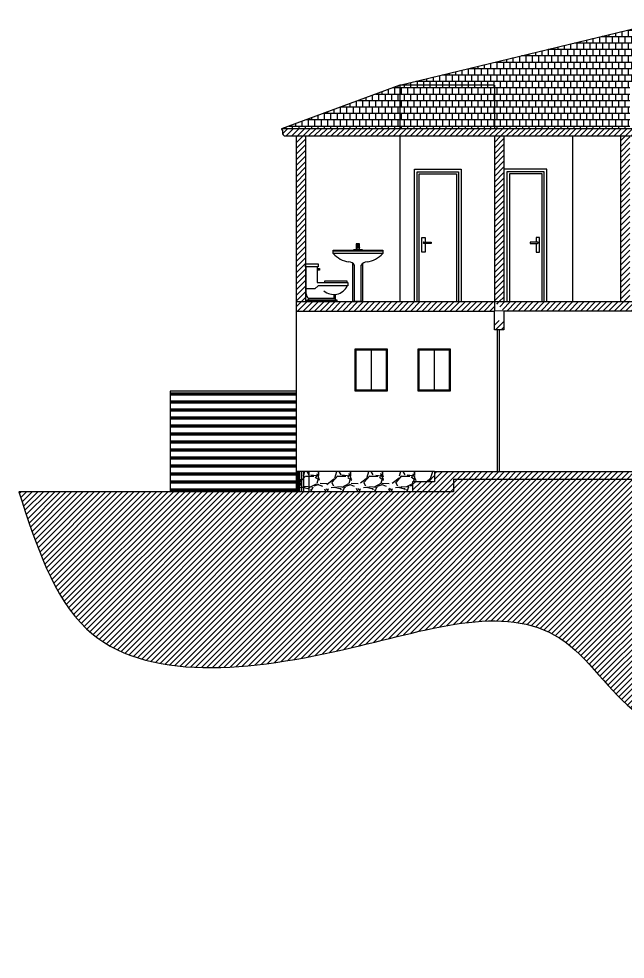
# Model space of a CAD drawing. Header units: millimetres. Extents: x -54.3 to 12.1, y 152.8 to 185.4.
# Drawn here: x -11.7 to -2.07, y 152.83 to 167.76 of the extents above; entities that cross this region are included whole.
import ezdxf

# ---------------------------------------------------------------- set-up
doc = ezdxf.new("R2010")
doc.units = ezdxf.units.MM
doc.header["$LTSCALE"] = 2
for name, color, linetype in [('MUROS', 30, 'Continuous'), ('PISO EXTERIOR', 55, 'Continuous'), ('PISO INTERIOR', 41, 'Continuous'), ('PUERTAS', 47, 'Continuous'), ('teja', 22, 'Continuous'), ('VENTANAS', 170, 'Continuous')]:
    doc.layers.add(name, color=color, linetype=linetype)
pattern_1 = [(44.99999999999996, (-179.6608391449199, 34.28022411355022), (-0.04490128060534574, 0.04490128060534579), [])]
pattern_2 = [(359.9999999999999, (-179.6608391449199, 34.28022411355022), (4.976800221934141e-17, 0.1016), []), (90, (-179.6608391449199, 34.28022411355022), (-0.05079999999999994, 0.1016), [0.1016, -0.1016])]

# ---------------------------------------------------------------- blocks, each defined once
blk = doc.blocks.new('w.c. lado')
for p, q in [((-0.2624999999999886, 0.549999999999983), (-0.2624999999999886, 0.5999999999999943)), ((-0.2624999999999886, 0.5999999999999943), (-0.06249999999997158, 0.5999999999999943)), ((-0.06249999999997158, 0.5999999999999943), (-0.06249999999997158, 0.549999999999983)), ((-0.06249999999997158, 0.549999999999983), (-0.2624999999999886, 0.549999999999983)), ((-0.2499999999999716, 0.125), (-0.2499999999999716, 0.549999999999983)), ((-0.07499999999998863, 0.549999999999983), (-0.07499999999998863, 0.2999999999999829)), ((-0.07499999999998863, 0.5249999999999773), (-0.03749999999999432, 0.5249999999999773)), ((-0.03749999999999432, 0.5), (-0.07499999999998863, 0.5)), ((-0.03749999999999432, 0.5249999999999773), (-0.03749999999999432, 0.5)), ((-0.07499999999998863, 0.2999999999999829), (0.4125000000000227, 0.2999999999999829)), ((0.03750000000002274, 0.3249999999999886), (0.03750000000002274, 0.2999999999999829)), ((0.4000000000000057, 0.3249999999999886), (0.03750000000002274, 0.3249999999999886)), ((0.4000000000000057, 0.2999999999999829), (0.4000000000000057, 0.3249999999999886)), ((0.4125000000000227, 0.2999999999999829), (0.4125000000000227, 0.25)), ((-0.1124999999999829, 0.1999999999999886), (-0.2499999999999716, 0.1999999999999886)), ((-0.06249999999997158, 0.25), (-0.1124999999999829, 0.1999999999999886)), ((0.4125000000000227, 0.25), (-0.06249999999997158, 0.25)), ((-0.2374999999999829, 0), (-0.2374999999999829, 0.02499999999997726)), ((-0.2374999999999829, 0.02499999999997726), (0.2375000000000114, 0.02499999999997726)), ((0.2375000000000114, 0), (-0.2374999999999829, 0)), ((-0.2124999999999773, 0.04999999999998295), (-0.2124999999999773, 0.02499999999997726)), ((0.2125000000000057, 0.04999999999998295), (-0.2124999999999773, 0.04999999999998295)), ((0.1875000000000284, 0.1124999999999829), (0.1875000000000284, 0.04999999999998295)), ((0.2125000000000057, 0.04999999999998295), (0.2125000000000057, 0.1134399999999971)), ((0.2125000000000057, 0.02499999999997726), (0.2125000000000057, 0.04999999999998295)), ((0.2375000000000114, 0.02499999999997726), (0.2375000000000114, 0))]:
    blk.add_line(p, q)
for centre, radius, start, end in [((0.1875000000000284, 0.3448874999999987), 0.2327223, 227.7453000001912, 335.9381000000735), ((-0.1687499999999886, 0.1187499999999773), 0.08149002500000001, 175.6012999999181, 237.5287999996985)]:
    blk.add_arc(centre, radius, start, end)
blk = doc.blocks.new('lavabo frente')
for p, q in [((0.02624999999997613, 0.9187500000000028), (-0.02625000000000455, 0.9187500000000028)), ((-0.02625000000000455, 0.9187500000000028), (-0.02625000000000455, 0.8268749999999869)), ((-0.0131250000000307, 0.9056250000000148), (0.01312500000000227, 0.9056250000000148)), ((0.02624999999997613, 0.8268749999999869), (0.02624999999997613, 0.9187500000000028)), ((-0.3937500000000398, 0.8137499999999989), (0.3937500000000114, 0.8137499999999989)), ((-0.3937500000000398, 0.7612499999999898), (-0.3937500000000398, 0.8137499999999989)), ((0.3937500000000114, 0.8006250000000108), (-0.3937500000000398, 0.8006250000000108)), ((0.3937500000000114, 0.7612499999999898), (-0.3937500000000398, 0.7612499999999898)), ((-0.06562500000003979, 0.8268749999999869), (0.06562500000001137, 0.8268749999999869)), ((-0.06562500000003979, 0.8137499999999989), (-0.06562500000003979, 0.8268749999999869)), ((-0.02625000000000455, 0.8924999999999841), (0.02624999999997613, 0.8924999999999841)), ((-0.0131250000000307, 0.8793749999999818), (-0.02625000000000455, 0.8531250000000057)), ((-0.0131250000000307, 0.8531250000000057), (-0.02625000000000455, 0.8268749999999869)), ((-0.0131250000000307, 0.8531250000000057), (-0.0131250000000307, 0.8793749999999818)), ((-0.0131250000000307, 0.8793749999999818), (0.01312500000000227, 0.8793749999999818)), ((0.01312500000000227, 0.8531250000000057), (-0.0131250000000307, 0.8531250000000057)), ((0.01312500000000227, 0.8793749999999818), (0.01312500000000227, 0.8531250000000057)), ((0.01312500000000227, 0.8793749999999818), (0.02624999999997613, 0.8531250000000057)), ((0.01312500000000227, 0.8531250000000057), (0.02624999999997613, 0.8268749999999869)), ((0.06562500000001137, 0.8268749999999869), (0.06562500000001137, 0.8137499999999989)), ((0.3937500000000114, 0.8137499999999989), (0.3937500000000114, 0.7612499999999898)), ((-0.07875000000001364, 0), (-0.07875000000001364, 0.6074163637499765)), ((0.07874999999998522, 0), (0.07874999999998522, 0.6074163637499765)), ((-0.05250000000000909, 0), (-0.05250000000000909, 0.5775000000000148)), ((0.05250000000000909, 0), (0.05250000000000909, 0.5775000000000148)), ((0.07874999999998522, 0), (-0.07875000000001364, 0))]:
    blk.add_line(p, q)
for centre, radius, start, end in [((-0.08407234500003824, 1.047106278749993), 0.4214428575, 222.7093960000119, 261.7735290000318), ((0.08407234500000982, 1.047106278749993), 0.4214428575, 278.2265010000797, 317.2905880000004), ((-0.1443749999999966, 0.5233593749999841), 0.106640625, 30.51023699998092, 90), ((0.1443749999999682, 0.5233593749999841), 0.106640625, 90.00000800005681, 149.489761000061)]:
    blk.add_arc(centre, radius, start, end)

msp = doc.modelspace()

# ---------------------------------------------------------------- hatches: boundary and pattern name
at = {"layer": 'MUROS'}
h = msp.add_hatch(dxfattribs=at)
h.set_pattern_fill('ANSI31', color=256, scale=0.02, angle=360, style=0)
h.set_pattern_definition(pattern_1)
h.paths.add_polyline_path([(-1.859711971285854, 165.8994857047543, 0.3277530709288615), (-1.83285480352577, 165.9732677117264, -0.7257085410326122), (-1.831911522387337, 165.9893695827667, 0.3633010872662823), (-1.817728516941052, 166.0132686224097), (-7.521474855320285, 166.01267244333, 0.3633010872644947), (-7.507291849874115, 165.988773403687, -0.7257085410428973), (-7.506348568735454, 165.9726715326467, 0.3277530709289114), (-7.47949140097537, 165.8988895256746)])
h = msp.add_hatch(dxfattribs=at)
h.set_pattern_fill('ANSI31', color=256, scale=0.02, angle=360, style=0)
h.set_pattern_definition(pattern_1)
h.paths.add_polyline_path([(-1.990376214063211, 165.899471843127), (-2.140376214063245, 165.8994559302495), (-2.140376214063259, 163.2691363535297), (-1.990376214063225, 163.2691363535297)])
h.paths.add_polyline_path([(-3.992233869281073, 165.8992594743553), (-4.142233869280993, 165.8992435614778), (-4.142233869281007, 163.2691363535297), (-3.992233869281087, 163.2691363535297)])
h.paths.add_polyline_path([(-7.14223386928105, 165.8989253039266), (-7.292233869281027, 165.8989093910491), (-7.292233869281041, 163.2691363535297), (-7.142233869281007, 163.2691363535297)])
h = msp.add_hatch(dxfattribs=at)
h.set_pattern_fill('ANSI31', color=256, scale=0.02, angle=360, style=0)
h.set_pattern_definition([(44.99999999999996, (-179.6608391449199, 34.4302241135502), (-0.04490128060534574, 0.04490128060534579), [])])
h.paths.add_polyline_path([(-3.992233869281087, 162.8191363535297), (-3.992233869281087, 162.9691363535298), (-4.142233869281064, 162.9691363535297), (-4.142233869281064, 162.8191363535297)])
h = msp.add_hatch(dxfattribs=at)
h.set_pattern_fill('PLAST', color=256, scale=0.02, angle=360, style=0)
h.set_pattern_definition([(359.9999999999999, (-179.6608391449199, 34.28022411355022), (6.221000277417677e-17, 0.127), []), (359.9999999999999, (-179.6608391449199, 34.29609911355021), (6.221000277417677e-17, 0.127), []), (359.9999999999999, (-179.6608391449199, 34.31197411355021), (6.221000277417677e-17, 0.127), [])])
h.paths.add_polyline_path([(-7.292233869280984, 161.8491363535298), (-9.292233869281041, 161.8491363535298), (-9.292233869281041, 160.2491363535297), (-7.292233869281041, 160.2491363535297)])
at = {"layer": 'PISO EXTERIOR'}
h = msp.add_hatch(dxfattribs=at)
h.set_pattern_fill('GRAVEL', color=256, scale=0.02, angle=360, style=0)
h.set_pattern_definition([(228.0127999999999, (-179.2950791449198, 34.7882241135502), (-4.064003453179205, -4.572005617902513), [0.06834419999999997, -6.766099999999999]), (184.9696999999999, (-179.3407991449199, 34.73742411355022), (6.096009861235825, 0.5079964150774886), [0.117281, -11.6108]), (132.5103999999999, (-179.4576391449199, 34.72726411355023), (5.079996303666337, -5.588005458492085), [0.08269639999999999, -8.18694]), (267.2737, (-179.6557591449198, 34.60026411355022), (0.5079977941656395, 10.15999673067329), [0.106801, -10.57328]), (292.8336999999999, (-179.6608391449199, 34.49358411355018), (-2.540007211100377, 6.096003466010224), [0.1047268, -10.36796]), (357.2737, (-179.6201991449199, 34.39706411355019), (-10.15999673067329, 0.5079977941656401), [0.106801, -10.57328]), (37.69419999999992, (-179.5135191449199, 34.39198411355022), (-6.60400417224799, -5.079995471396976), [0.1412388, -13.98262]), (72.25529999999996, (-179.4017591449199, 34.47834411355024), (3.556007113093445, 11.17600324120728), [0.133344, -13.20106]), (121.4295999999999, (-179.3611191449199, 34.60534411355019), (-4.064001047052894, 6.603992231994541), [0.1071626, -10.6091]), (175.2363999999999, (-179.4169991449199, 34.69678411355022), (5.587995610610891, -0.5079952325442338), [0.1223425999999999, -5.994779999999992]), (222.3973999999999, (-179.5389191449199, 34.70694411355021), (-6.096000183447945, -5.587992730127391), [0.1582156, -15.66336]), (138.8140999999999, (-179.1528391449199, 34.5951841135502), (-3.555997734844946, 3.047995311424802), [0.054001, -5.34612]), (171.4691999999999, (-179.1934791449199, 34.63074411355018), (6.60398991911828, -1.016002560009143), [0.1027363999999999, -10.17091999999999]), (225, (-179.2950791449198, 34.64598411355018), (-3.198941150598581e-16, -0.5079996537400395), [0.07184180000000001, -0.646578]), (203.1985999999999, (-179.3306391449199, 34.70694411355021), (2.540008565118167, 1.016004454861252), [0.03868819999999998, -3.830119999999998]), (291.8013999999999, (-179.3661991449198, 34.6917041135502), (-0.508000356378901, 1.524000981746373), [0.05471319999999998, -2.680959999999999]), (30.96379999999993, (-179.3458791449199, 34.64090411355022), (1.523998390961646, 1.01600079173211), [0.088864, -2.87326]), (161.5651, (-179.2696791449198, 34.68662411355018), (1.016000463636196, -0.5079992444930159), [0.06425739999999991, -1.542179999999998]), (16.38949999999997, (-179.6608391449199, 34.6917041135502), (5.08000280279387, 1.523996829993558), [0.09001759999999995, -8.911759999999992]), (70.34619999999997, (-179.5744791449198, 34.71710411355019), (-2.031994337735305, -5.587992097709), [0.0755198, -7.476439999999998]), (293.1985999999999, (-179.2696791449198, 34.7882241135502), (-1.016004454861252, 2.540008565118167), [0.07737599999999997, -3.791439999999999]), (343.6104999999999, (-179.2391991449198, 34.71710411355019), (-5.08000280279387, 1.523996829993565), [0.09001759999999993, -8.91175999999999]), (339.444, (-179.6608391449199, 34.37674411355022), (-2.540003152851182, 1.015998767210029), [0.08680699999999997, -4.253539999999998]), (294.7750999999999, (-179.5795591449199, 34.34626411355021), (-2.539994080725365, 5.587997405231335), [0.07273439999999996, -7.200719999999999]), (66.80139999999999, (-179.2645991449199, 34.28022411355022), (1.016004454861255, 2.540008565118166), [0.077376, -3.79144]), (17.35399999999994, (-179.2341191449199, 34.35134411355023), (-6.604000356371992, -2.031996935121123), [0.0851566, -8.430479999999998]), (69.44399999999997, (-179.5135191449199, 34.28022411355022), (-1.01599876721003, -2.540003152851182), [0.04340359999999999, -4.296959999999999]), (101.3098999999999, (-179.2950791449198, 34.28022411355022), (-0.5079974925774688, 2.031993492180524), [0.02590299999999997, -2.564399999999996]), (165.9637999999999, (-179.3001591449199, 34.30562411355021), (1.524001070939435, -0.5079991208247292), [0.1047268, -1.98981]), (186.009, (-179.4017591449199, 34.3310241135502), (5.07999250888559, 0.5079988137095691), [0.0970534, -9.60828]), (303.6900999999999, (-179.3458791449199, 34.5951841135502), (-0.508000174261446, 1.015999019846368), [0.0732648, -1.758356]), (353.1572, (-179.3052391449199, 34.53422411355018), (8.636003571328684, -1.016004550330972), [0.1279114, -12.6632]), (60.94539999999999, (-179.1782391449199, 34.51898411355018), (-2.03199527316582, -3.555991522166824), [0.05230159999999999, -5.177879999999999]), (90, (-179.1528391449199, 34.56470411355019), (-0.5079999999999997, 0.5080000000000003), [0.03048, -0.4775199999999999]), (120.2563999999999, (-179.4119191449199, 34.34626411355021), (2.031995693367221, -3.555998206495514), [0.0705734, -6.98678]), (48.01279999999995, (-179.4474791449198, 34.40722411355023), (4.064003453179204, 4.572005617902513), [0.1366885999999998, -6.697759999999993]), (359.9999999999999, (-179.3560391449199, 34.50882411355019), (0.5080000000000003, 0.5079999999999997), [0.13208, -0.37592]), (325.3047999999999, (-179.2239591449199, 34.50882411355019), (-5.079991198190737, 3.556000338096955), [0.08032199999999996, -7.951859999999999]), (254.0545999999999, (-179.1579191449198, 34.46310411355017), (-0.5080012959402957, -2.032004840640726), [0.0739658, -3.62434]), (207.6459999999999, (-179.1782391449199, 34.39198411355022), (-9.651996609804545, -5.080003194944674), [0.120429, -11.9225]), (175.4261, (-179.2849191449199, 34.33610411355022), (-6.604001520949502, 0.5079975422438956), [0.1274057999999999, -12.61316]), (175.4261, (-179.2849191449199, 34.33610411355022), (-6.604001520949502, 0.5079975422438956), [0.1274057999999999, -12.61316])])
h.paths.add_polyline_path([(-7.292233869281041, 160.5691363535298), (-7.292233869281041, 160.2491363535297), (-5.442233869280962, 160.2491363535298), (-5.442233869281019, 160.4091363535298), (-5.092233869280996, 160.4091363535298), (-5.092233869280996, 160.5691363535298)])
h = msp.add_hatch(dxfattribs=at)
h.set_pattern_fill('ANSI31', color=256, scale=0.02, angle=360, style=0)
h.set_pattern_definition(pattern_1)
edge = h.paths.add_edge_path()
edge.add_spline(control_points=[(10.3120351742381, 157.899136353524), (10.31326319519119, 157.8882055620318), (10.31423823907195, 157.8772486318043), (10.31649034554615, 157.8401497418412), (10.3164244295759, 157.8136478584555), (10.30712705535708, 157.75661832232), (10.29776973949154, 157.7248118541508), (10.25362585872349, 157.6634120810905), (10.21503194200405, 157.6375712354187), (10.14927743785417, 157.6170646878773), (10.12165288795241, 157.616198557018), (10.05472240282588, 157.6171341962039), (10.01801509822908, 157.6226352954907), (9.952726749241457, 157.628692330415), (9.928166035923049, 157.629187830686), (9.864168755689512, 157.6213046409285), (9.827926026041915, 157.6074756839995), (9.742709329035755, 157.5532513009838), (9.704914114231961, 157.5050821481401), (9.638795601754133, 157.3684157431636), (9.61087030269865, 157.2798833114416), (9.524220799134717, 157.1102255015238), (9.473854986633476, 157.0383657354954), (9.3111001896199, 156.8538027198082), (9.18230619618398, 156.7570809816344), (8.909449236321755, 156.6081898011767), (8.76676785151161, 156.5571923538648), (8.427693628838675, 156.4824525500204), (8.229701935114257, 156.4750558349063), (7.796781470346524, 156.4941618388841), (7.561269859475225, 156.527019291125), (7.204634053172093, 156.5662025553695), (7.085212390266541, 156.5776419828835), (6.845027614209265, 156.5905755677978), (6.720892299455635, 156.5904566689094), (6.483841945542927, 156.6007483129889), (6.372057765389421, 156.6100266823529), (6.155572457543336, 156.6609488460163), (6.04883430247056, 156.704555889012), (5.878115027458897, 156.8382927724721), (5.813162094061418, 156.9176099494009), (5.73149552611013, 157.0492498982635), (5.70686919322079, 157.0953457247125), (5.66171981052738, 157.1906925979223), (5.640705678188986, 157.2420338083698), (5.604357282915224, 157.3367512829988), (5.587381112552144, 157.3770866042032), (5.567125588856719, 157.407869785019), (5.562007641627041, 157.412193899955), (5.559880077821354, 157.4136800365844), (5.558427572778463, 157.4148579662404), (5.532049117544169, 157.4196203291256), (5.497457814119819, 157.4192159659197), (5.413867513545732, 157.411577669624), (5.365168347747691, 157.4050906701003), (5.257206492914143, 157.4073379528226), (5.199991239629149, 157.4185740186009), (5.096530392359135, 157.4675277343693), (5.05072733346875, 157.503734041313), (4.966692980817093, 157.592785672013), (4.926409191332844, 157.6470273763683), (4.854756313667302, 157.7632936233896), (4.823770901030933, 157.8240039764496), (4.803050585038081, 157.8903039371469), (4.801733391374048, 157.8947099417258), (4.800481750849343, 157.8991363535297)], knot_values=[0.1807807147034408, 0.1807807147034408, 0.1807807147034408, 0.1807807147034408, 0.2045218454406657, 0.2045218454406657, 0.260996545046611, 0.260996545046611, 0.3174712446525563, 0.3174712446525563, 0.3739459442585016, 0.3739459442585016, 0.4304206438644469, 0.4304206438644469, 0.5241822751401024, 0.5241822751401024, 0.6179439064157579, 0.6179439064157579, 0.7809841655566734, 0.7809841655566734, 1.046047609487548, 1.046047609487548, 1.311111053418423, 1.311111053418423, 1.539607129706889, 1.539607129706889, 1.959497331262166, 1.959497331262166, 2.379387532817443, 2.379387532817443, 2.960520668853423, 2.960520668853423, 3.649310473936705, 3.649310473936705, 3.993705376478346, 3.993705376478346, 4.338100279019987, 4.338100279019987, 4.644399079386835, 4.644399079386835, 4.950697879753683, 4.950697879753683, 5.222026212799909, 5.222026212799909, 5.357690379323021, 5.357690379323021, 5.493354545846134, 5.493354545846134, 5.629018712369247, 5.629018712369247, 5.701589826864622, 5.701589826864622, 5.774160941359997, 5.774160941359997, 5.897181744539334, 5.897181744539334, 6.020202547718671, 6.020202547718671, 6.143223350898007, 6.143223350898007, 6.266244154077344, 6.266244154077344, 6.389264957256681, 6.389264957256681, 6.512285760436018, 6.512285760436018, 6.521020780351538, 6.521020780351538, 6.521020780351538, 6.521020780351538], degree=3, periodic=0)
edge.add_line((4.800481750849327, 157.8991363535298), (-1.442233869281019, 157.8991363535298))
edge.add_line((-1.442233869281019, 157.8991363535298), (-1.442233869281075, 160.4491363535297))
edge.add_line((-1.442233869281075, 160.4491363535297), (-4.792233869280928, 160.4491363535297))
edge.add_line((-4.792233869280928, 160.4491363535297), (-4.792233869280928, 160.2491363535298))
edge.add_line((-4.792233869280928, 160.2491363535298), (-5.442233869280962, 160.2491363535298))
edge.add_line((-5.442233869280962, 160.2491363535298), (-11.69527205430634, 160.2491363535297))
edge.add_spline(control_points=[(-11.69527205430635, 160.2491363535297), (-11.42202020853384, 159.4103280525289), (-10.67189804776704, 157.1076585373899), (-6.655021600560207, 157.5435949159213), (-3.267819500344523, 158.7228101331312), (-1.471674893549917, 155.638394643517), (1.702054934880803, 157.7818741793214), (5.211663406404602, 156.0182452078335), (8.96883488740172, 152.8299384191217), (10.85771943704314, 155.5067183507404), (12.12521757173418, 157.6573417466409), (11.42237808398734, 157.8916095661575), (11.39979656428918, 157.8991363535297)], knot_values=[0, 0, 0, 0, 2.423270108643096, 6.652283006096489, 10.03744458770815, 11.74174904432096, 15.52786068124096, 18.07848251816318, 23.65062882629243, 25.94810610401523, 28.06861561205069, 28.139007036297, 28.139007036297, 28.139007036297, 28.139007036297], degree=3, periodic=0)
edge.add_line((11.39979656428909, 157.8991363535297), (10.31203517424104, 157.8991363535298))
at = {"layer": 'PISO INTERIOR'}
h = msp.add_hatch(dxfattribs=at)
h.set_pattern_fill('ANSI31', color=256, scale=0.02, angle=360, style=0)
h.set_pattern_definition(pattern_1)
h.paths.add_polyline_path([(-4.142233869281064, 163.1191363535297), (-4.142233869281064, 163.1210538741116), (-4.142233869281007, 163.2691363535298), (-7.292233869281041, 163.2691363535297), (-7.292233869281041, 163.1191363535297)])
h = msp.add_hatch(dxfattribs=at)
h.set_pattern_fill('ANSI31', color=256, scale=0.02, angle=360, style=0)
h.set_pattern_definition(pattern_1)
edge = h.paths.add_edge_path()
edge.add_line((-4.142233869281064, 163.2691363535297), (8.707766130719016, 163.2691363535298))
edge.add_line((8.707766130719016, 163.1191363535297), (-3.992233869281087, 163.1191363535297))
h = msp.add_hatch(dxfattribs=at)
h.set_pattern_fill('ANSI31', color=256, scale=0.02, angle=360, style=0)
h.set_pattern_definition(pattern_1)
h.paths.add_polyline_path([(-5.092233869280996, 160.5691363535297), (8.707766130718959, 160.5691363535297), (8.707766130719016, 160.4491363535297), (-4.792233869280928, 160.4491363535298), (-4.792233869280984, 160.2491363535297), (-5.442233869280962, 160.2491363535297), (-5.442233869280962, 160.4091363535298), (-5.092233869280996, 160.4091363535298)])
at = {"layer": 'teja'}
h = msp.add_hatch(dxfattribs=at)
h.set_pattern_fill('AR-B88', color=256, scale=0.0005, angle=360, style=0)
h.set_pattern_definition(pattern_2)
h.paths.add_polyline_path([(3.312400548051869, 166.7061713954295), (1.198977135329952, 167.7332986128695), (1.107766130718977, 167.7575196715197), (-1.292233869280933, 167.7575196715198), (-1.990376214063196, 166.705852165339)])
h.paths.add_polyline_path([(-1.990376214063222, 166.705852165339), (-1.292233869280973, 167.7575196715197), (-5.642233869280876, 166.705852165339), (-4.142233869280993, 166.705852165339), (-4.142233869280994, 166.013025655528), (-1.990376214063154, 166.0132505765607)])
h = msp.add_hatch(dxfattribs=at)
h.set_pattern_fill('AR-B88', color=256, scale=0.0005, angle=360, style=0)
h.set_pattern_definition(pattern_2)
h.paths.add_polyline_path([(-7.521474855320395, 166.01267244333), (-5.642161435810998, 166.0128688769156), (-5.642233869280993, 166.705852165339)])
h = msp.add_hatch(dxfattribs=at)
h.set_pattern_fill('AR-B88', color=256, scale=0.0005, angle=360, style=0)
h.set_pattern_definition(pattern_2)
h.paths.add_polyline_path([(-4.142233869280993, 166.013025655528), (-4.142233869280993, 166.705852165339), (-5.642233869280936, 166.705852165339), (-5.642161435811055, 166.0128688769156)])

# ---------------------------------------------------------------- linework, layer by layer
at = {"color": 8, "linetype": 'Continuous'}
for p, q in [((-5.409471061790462, 165.3691363535297), (-4.669785501871296, 165.3691363535297)), ((-5.409471061790477, 163.2691363535297), (-5.409471061790462, 165.3691363535297)), ((-5.367039061790443, 165.3267043535297), (-4.712217501871258, 165.3267043535297)), ((-5.367039061790457, 163.2691363535297), (-5.367039061790443, 165.3267043535297)), ((-5.335215061790471, 165.2948803535297), (-4.744041501871344, 165.2948803535297)), ((-5.335215061790485, 163.2691363535297), (-5.335215061790471, 165.2948803535297)), ((-4.744041501871287, 165.2948803535297), (-4.744041501871358, 163.2691363535297)), ((-4.712217501871258, 165.3267043535297), (-4.712217501871272, 163.2691363535297)), ((-4.669785501871296, 165.3691363535297), (-4.66978550187131, 163.2691363535297)), ((-3.30913686948238, 165.3691363535297), (-3.992233869281073, 165.3691363535297)), ((-3.945532972550232, 165.3267043535297), (-3.945532972550247, 163.2691363535297)), ((-3.351568869482399, 165.3267043535297), (-3.945532972550232, 165.3267043535297)), ((-3.945532972550232, 165.3267043535297), (-3.945532972550303, 163.2691363535297)), ((-3.90310097255027, 165.2948803535297), (-3.903100972550284, 163.2691363535297)), ((-3.383392869482428, 165.2948803535297), (-3.90310097255027, 165.2948803535297)), ((-3.383392869482442, 163.2691363535297), (-3.383392869482428, 165.2948803535297)), ((-3.351568869482414, 163.2691363535297), (-3.351568869482399, 165.3267043535297)), ((-3.309136869482394, 163.2691363535297), (-3.30913686948238, 165.3691363535297)), ((-5.292783061790466, 164.0537443535297), (-5.292783061790452, 164.2871203535297)), ((-5.292783061790452, 164.2871203535297), (-5.239743061790442, 164.2871203535297)), ((-5.26095906179048, 164.2128643535297), (-5.144271061790469, 164.2128643535297)), ((-5.239743061790442, 164.2871203535297), (-5.239743061790442, 164.2128643535297)), ((-5.144271061790469, 164.2128643535297), (-5.144271061790469, 164.1916483535297)), ((-3.57433686948243, 164.2128643535297), (-3.57433686948243, 164.1916483535297)), ((-3.457648869482419, 164.2128643535297), (-3.57433686948243, 164.2128643535297)), ((-3.4788648694824, 164.2871203535297), (-3.4788648694824, 164.2128643535297)), ((-3.425824869482391, 164.2871203535297), (-3.4788648694824, 164.2871203535297)), ((-3.425824869482405, 164.0537443535297), (-3.425824869482391, 164.2871203535297)), ((-5.144271061790469, 164.1916483535297), (-5.26095906179048, 164.1916483535297)), ((-5.239743061790442, 164.1916483535297), (-5.239743061790456, 164.0537443535297)), ((-3.57433686948243, 164.1916483535297), (-3.457648869482419, 164.1916483535297)), ((-3.4788648694824, 164.1916483535297), (-3.478864869482415, 164.0537443535297)), ((-5.239743061790456, 164.0537443535297), (-5.292783061790466, 164.0537443535297)), ((-3.478864869482415, 164.0537443535297), (-3.425824869482405, 164.0537443535297)), ((-5.409471061790477, 163.2691363535297), (-4.669785501871367, 163.2691363535297))]:
    msp.add_line(p, q, dxfattribs=at)
for centre, start, end in [((-5.260959061790473, 164.2022563535297), 90, 270), ((-3.457648869482412, 164.2022563535297), 270, 90)]:
    msp.add_arc(centre, 0.01060799999999035, start, end, dxfattribs=at)
at = {"layer": 'MUROS'}
for p, q in [((-5.642233869280993, 166.705852165339), (-1.29223386928097, 167.7575196715197)), ((-5.642233869280993, 166.705852165339), (-7.521474855320285, 166.01267244333)), ((-5.642233869280993, 166.705852165339), (-5.642161435810998, 166.0128688769156)), ((-4.142233869280993, 166.705852165339), (-5.642233869280936, 166.705852165339)), ((-4.142233869280993, 166.705852165339), (-4.142233869280993, 166.013025655528)), ((-1.817728516941052, 166.0132686224097), (-7.521474855320285, 166.01267244333)), ((-7.479491400975483, 165.8988895256746), (-1.859711971285854, 165.8994857047543)), ((-7.292233869281027, 165.8988654735141), (-7.292233869281041, 163.2691363535297)), ((-7.292233869281027, 165.8988654735142), (-7.292233869281041, 163.2691363535297)), ((-7.292233869281027, 165.8988654735142), (-7.292233869281041, 160.2491363535297)), ((-7.14223386928105, 165.8988462068708), (-7.142233869281064, 163.2691363535297)), ((-5.642233869280993, 165.8986535404379), (-5.642233869281007, 163.2691363535297)), ((-4.142233869280993, 165.8992435614778), (-4.142233869281007, 163.2691363535297)), ((-3.992233869281073, 165.8984416073616), (-3.992233869281087, 163.2691363535297)), ((-2.901557220749758, 165.8983015161753), (-2.901557220749773, 163.2691363535297)), ((-2.140376214063245, 165.8982037468224), (-2.140376214063259, 163.2691363535297)), ((-4.142233869281064, 162.8191363535297), (-4.142233869281064, 163.1210538741116)), ((-3.992233869281087, 163.1191363535297), (-3.992233869281087, 162.8191363535297)), ((-3.992233869281087, 162.8191363535297), (-4.142233869281064, 162.8191363535297)), ((-9.292233869281041, 161.8491363535298), (-9.292233869281041, 160.2491363535297)), ((-7.292233869280984, 161.8491363535298), (-9.292233869281041, 161.8491363535298))]:
    msp.add_line(p, q, dxfattribs=at)
for centre, radius, start, end in [((-7.500108236465351, 166.0091945630751), 0.02164781865126512, 170.7549492610591, 253.2484496071785), ((-7.442686900492802, 165.9540657240097), 0.06632483786997873, 163.7084290169569, 236.2952921754483), ((-7.509445841272466, 165.9805686531782), 0.00848278314332821, 289.0907076854722, 68.57785244957424)]:
    msp.add_arc(centre, radius, start, end, dxfattribs=at)
at = {"layer": 'PISO EXTERIOR'}
for p, q in [((-5.092233869280996, 160.5691363535298), (-7.292233869281041, 160.5691363535298)), ((-7.275981529595448, 160.5691363535298), (-7.275981529595448, 160.2491363535297)), ((-7.25937711143488, 160.5691363535298), (-7.25937711143488, 160.2491363535297)), ((-7.236926450386058, 160.5691363535298), (-7.236926450386058, 160.2491363535297)), ((-7.207064520095948, 160.5691363535298), (-7.207064520095948, 160.2491363535297)), ((-7.172189391010455, 160.5691363535298), (-7.172189391010455, 160.2491363535297)), ((-7.089983773432984, 160.5691363535298), (-7.089983773432984, 160.2491363535297)), ((-5.442233869280962, 160.2491363535297), (-11.69527205430635, 160.2491363535297))]:
    msp.add_line(p, q, dxfattribs=at)
msp.add_spline([(-11.69527205430635, 160.2491363535297), (-10.62179265597653, 158.0766078725186), (-6.403515138959776, 157.7754685754183), (-3.019621909230217, 157.8681267828802), (-1.791222495696822, 156.6867341463443), (1.963508126856389, 157.1731899812176), (4.373952509971069, 156.3392657455131), (9.472969576541423, 154.092303477467), (11.00267461468112, 155.806480929758), (11.46617693481267, 157.8757141628425), (11.39979656428918, 157.8991363535297)], degree=3, dxfattribs=at)
at = {"layer": 'PISO INTERIOR'}
for p, q in [((-7.292233869280984, 163.2691363535297), (-4.142233869281007, 163.2691363535298)), ((-4.142233869281007, 163.2691363535297), (-4.142233869281064, 163.1210538741116)), ((-4.142233869281064, 163.2691363535297), (8.707766130719016, 163.2691363535298)), ((-7.292233869280984, 163.1191363535297), (-4.142233869281064, 163.1191363535297)), ((-3.992233869281087, 163.1191363535297), (-4.142233869281007, 163.1210538741117)), ((8.707766130719016, 163.1191363535297), (-3.992233869281087, 163.1191363535297)), ((-5.092233869280996, 160.5691363535297), (-5.092233869280996, 160.4091363535298)), ((-5.092233869280996, 160.5691363535297), (8.707766130719016, 160.5691363535298)), ((-5.442233869281019, 160.4091363535298), (-5.442233869280962, 160.2491363535297)), ((-5.092233869280996, 160.4091363535298), (-5.442233869280962, 160.4091363535298)), ((-4.792233869280984, 160.4491363535297), (8.707766130719016, 160.4491363535297)), ((-4.792233869280928, 160.4491363535298), (-4.792233869280928, 160.2491363535298)), ((-4.792233869280984, 160.2491363535297), (-5.442233869280962, 160.2491363535298))]:
    msp.add_line(p, q, dxfattribs=at)
at = {"layer": 'PUERTAS'}
for p, q in [((-4.097233869281076, 162.8191363535297), (-4.097233869281076, 160.5691363535298)), ((-4.067233869281075, 162.8191363535297), (-4.067233869281075, 160.5691363535298))]:
    msp.add_line(p, q, dxfattribs=at)
at = {"layer": 'VENTANAS'}
for p, q in [((-6.335461640053929, 162.5022014929174), (-5.863206380610883, 162.5022014929174)), ((-6.335461640053929, 161.8652428095824), (-6.335461640053929, 162.5022014929174)), ((-6.099334010332406, 162.5022014929174), (-6.099334010332406, 161.8652428095824)), ((-5.863206380610883, 162.5022014929174), (-5.863206380610883, 161.8652428095824)), ((-5.335461640053929, 162.5022014929174), (-4.863206380610883, 162.5022014929174)), ((-5.335461640053929, 161.8652428095824), (-5.335461640053929, 162.5022014929174)), ((-5.099334010332406, 162.5022014929174), (-5.099334010332406, 161.8652428095824)), ((-4.863206380610883, 162.5022014929174), (-4.863206380610883, 161.8652428095824)), ((-5.863206380610883, 161.8652428095824), (-6.335461640053929, 161.8652428095824)), ((-4.863206380610883, 161.8652428095824), (-5.335461640053929, 161.8652428095824))]:
    msp.add_line(p, q, dxfattribs=at)
for points in [[(-6.352396500666238, 162.5191363535297), (-5.846271519998574, 162.5191363535297), (-5.846271519998574, 161.8483079489701), (-6.352396500666238, 161.8483079489701)], [(-5.352396500666238, 162.5191363535297), (-4.846271519998574, 162.5191363535297), (-4.846271519998574, 161.8483079489701), (-5.352396500666238, 161.8483079489701)]]:
    msp.add_lwpolyline(points, close=True, dxfattribs=at)

# ---------------------------------------------------------------- block references
at = {"color": 0, "linetype": 'ByBlock', "lineweight": -2}
for name, p in [('lavabo frente', (-6.309461666858589, 163.2691363535298)), ('w.c. lado', (-6.880184717754865, 163.2691363535298))]:
    msp.add_blockref(name, p, dxfattribs=at)

doc.saveas('drawing.dxf')
